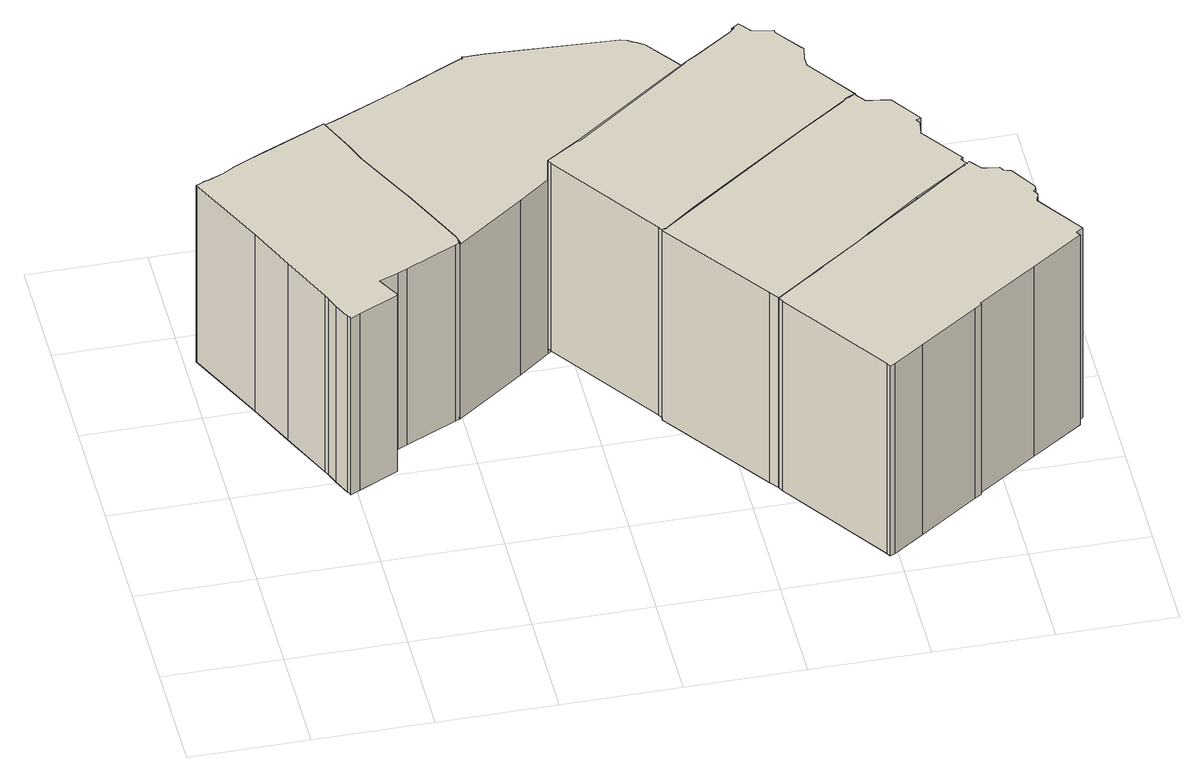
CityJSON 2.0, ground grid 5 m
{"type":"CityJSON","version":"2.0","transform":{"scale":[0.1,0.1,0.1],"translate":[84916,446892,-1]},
"CityObjects":{
"building1":{"type":"Building","children":["building1-1"]},
"building1-1":{"type":"BuildingPart","parents":["building1"],"geometry":[{"type":"MultiSurface","lod":"1.2","boundaries":[[[0,1,2,3]],[[4,0,3,5]],[[6,7,8,9,10,11,12,13,14,15,1,0,4,16,17,18,19,20,21,22,23,24,25,26,27,28,29,30,31]],[[1,15,32,33,2]],[[34,35,36,37,38,39,40,41,42,43,44,45,46,47,48,49,50,5,3,2,33,51,52,53,54,55,56]],[[57,7,6,36,35]],[[36,6,31,37]],[[8,7,57,58]],[[9,8,58,59,34,56]],[[10,9,56,55]],[[11,10,55,54]],[[12,11,54,53]],[[13,12,53,52]],[[14,13,52,51]],[[15,14,51,33,32]],[[16,4,5,50]],[[17,16,50,49]],[[48,18,17,49]],[[19,18,48,47]],[[46,20,19,47]],[[21,20,46,45]],[[44,22,21,45]],[[23,22,44,43]],[[60,25,41,42,24,23,43,61]],[[41,25,24,42]],[[40,26,25,41]],[[39,62,27,26,40]],[[30,38,63,29,28]],[[38,30,29,63,39]],[[37,31,30,38]],[[31,64,65,37]],[[52,66,32,33]],[[67,68,69,70,71,72,73,74,75,76,77,78,79,80,81,82,83,84,85,86,87,88,89,90,91,92,93,94,95,96,32,66,97,98,99,100,59,58,57,101]],[[32,96,102,33]],[[35,34,59,100,56]],[[103,101,57,35]],[[37,65,104,105,106,107,108,109,110,111,112,113,114,115,116,117,118,119,120,121,122,123,61,43,42,41,124,125,62,39,63,38]],[[64,31,30,28,27,126,127,25,60,128,129,130,131,132,133,134,135,136,137,138,139,140,141,142,143,144,145,146,147]],[[126,27,62,125]],[[65,64,147,104]],[[148,149,103,35,56,150,54,151,52,33,102,152,153,154,155,156,157,158,159,160,161,162,163,164,165,166,167,168]],[[151,97,66,52]],[[149,67,101,103]],[[169,68,67,149,148]],[[170,171,172,68,169]],[[68,172,173,69]],[[69,173,174,70]],[[70,174,175,71]],[[71,175,176,177,178,72]],[[178,179,168,167,180,181,78,77,182,177,73,72]],[[176,183,74,73,177]],[[74,183,184,75]],[[75,184,185,76]],[[76,185,186,187,182,77]],[[187,186,188,79,78,181]],[[79,188,189,80]],[[80,189,190,81]],[[190,191,192,193,81]],[[82,81,193,166,165]],[[83,82,165,164]],[[84,83,164,163]],[[162,85,84,163]],[[86,85,162,161]],[[87,86,161,160]],[[88,87,160,159]],[[89,88,159,158]],[[90,89,158,157]],[[91,90,157,156]],[[92,91,156,155]],[[93,92,155,154]],[[153,94,93,154]],[[152,95,94,153]],[[96,95,152,102]],[[54,98,97,151]],[[150,99,98,54]],[[56,100,99,150]],[[104,147,146,105]],[[105,146,145,106]],[[106,145,144,107]],[[107,144,143,108]],[[108,143,142,109]],[[109,142,141,110]],[[110,141,140,111]],[[111,140,139,112]],[[139,138,113,112]],[[113,138,137,114]],[[137,136,115,114]],[[115,136,135,116]],[[135,134,117,116]],[[117,134,133,118]],[[118,133,132,119]],[[132,131,120,119]],[[131,130,121,120]],[[130,129,122,121]],[[129,128,123,122]],[[128,60,61,123]],[[25,127,124,41]],[[127,126,125,124]],[[179,169,148,168]],[[193,180,167,166]],[[194,195,196,197,198,199,200,201,170,169,179,178,177,182,187,181,180,193,192,202,203,204,205,206,207,208,209,210,211,212,213,214,215]],[[201,216,171,170]],[[217,218,219,220,221,222,223,224,225,226,227,228,229,230,231,232,233,191,190,189,188,186,185,184,183,176,175,174,173,172,171,216,234,235,236,237]],[[191,233,202,192]],[[220,219,194,215]],[[219,218,195,194]],[[196,195,238,239]],[[240,241,238,195,218]],[[197,196,239,242]],[[235,237,236,198,197,242,243]],[[198,236,235,199]],[[199,235,234,200]],[[244,245,246,201,200,234,216]],[[216,201,246]],[[233,232,203,202]],[[232,231,204,203]],[[231,230,205,204]],[[230,229,206,205]],[[229,228,207,206]],[[228,227,208,207]],[[227,226,209,208]],[[226,225,210,209]],[[225,224,211,210]],[[224,223,212,211]],[[223,222,213,212]],[[222,221,214,213]],[[221,220,215,214]],[[247,248,249,250,251,252,253,254,255,256,257,258,259,260,261,262,263,246,245,264,243,242,239,238,241,265,266,267,268,269]],[[270,271,272,273,274,275,276,240,218,217,237,235,277,244,216,278,279,280,281,282,283,284,285,286,287,288,289,290,291,292]],[[240,276,265,241]],[[277,235,243,264]],[[244,277,264,245]],[[263,278,216,246]],[[272,271,247,269]],[[247,271,270,248]],[[248,270,292,249]],[[249,292,291,250]],[[250,291,290,251]],[[251,290,289,252]],[[252,289,288,253]],[[253,288,287,254]],[[254,287,286,255]],[[255,286,285,256]],[[256,285,284,257]],[[284,283,258,257]],[[283,282,259,258]],[[282,281,260,259]],[[260,281,280,261]],[[261,280,279,262]],[[262,279,278,263]],[[276,275,266,265]],[[275,274,267,266]],[[274,273,268,267]],[[273,272,269,268]]]}]}
},
"vertices":[
[271,168,10],[268,172,10],[268,172,108],[271,168,108],[277,167,10],[277,167,108],[209,62,10],[176,108,10],[177,108,10],[178,109,10],[189,117,10],[243,156,10],[263,170,10],[264,171,10],[265,171,10],[268,173,10],[281,166,10],[290,153,10],[288,152,10],[289,150,10],[288,144,10],[301,126,10],[300,125,10],[302,122,10],[301,122,10],[300,121,10],[278,106,10],[254,88,10],[237,76,10],[233,73,10],[226,68,10],[212,58,10],[268,173,11],[268,173,108],[177,109,108],[176,108,108],[209,62,108],[212,58,108],[226,68,108],[249,84,108],[278,106,108],[300,121,108],[301,122,108],[302,122,108],[300,125,108],[301,126,108],[288,144,108],[289,150,108],[288,152,108],[290,153,108],[281,166,108],[265,171,108],[264,171,108],[263,170,108],[243,156,108],[189,117,108],[178,109,108],[176,108,11],[177,108,11],[177,109,11],[303,123,10],[303,123,108],[254,88,108],[233,73,108],[213,56,10],[213,56,108],[264,171,11],[142,157,11],[141,159,11],[148,164,11],[151,166,11],[177,184,11],[179,186,11],[180,187,11],[182,189,11],[190,194,11],[191,194,11],[192,196,11],[195,198,11],[197,199,11],[211,209,11],[212,209,11],[228,220,11],[229,221,11],[230,222,11],[229,222,11],[232,224,11],[233,223,11],[236,219,11],[240,218,11],[245,217,11],[245,216,11],[253,205,11],[254,204,11],[253,198,11],[253,194,11],[267,174,11],[262,169,11],[243,156,11],[191,119,11],[178,109,11],[175,110,11],[267,174,108],[175,110,108],[245,10,108],[246,8,108],[248,9,108],[261,18,108],[286,35,108],[289,37,108],[289,38,108],[314,55,108],[336,70,108],[335,72,108],[338,74,108],[324,94,108],[325,98,108],[324,100,108],[325,101,108],[325,103,108],[318,114,108],[315,115,108],[314,117,108],[307,118,108],[278,105,108],[255,89,108],[255,89,10],[278,105,10],[307,118,10],[314,117,10],[315,115,10],[318,114,10],[325,103,10],[325,101,10],[324,100,10],[325,98,10],[324,94,10],[338,74,10],[335,72,10],[336,70,10],[314,55,10],[289,38,10],[289,37,10],[286,35,10],[261,18,10],[248,9,10],[246,8,10],[245,10,10],[141,159,108],[142,157,108],[191,119,108],[262,169,108],[253,194,108],[253,198,108],[254,204,108],[253,205,108],[245,216,108],[245,217,108],[240,218,108],[236,219,108],[233,223,108],[232,224,108],[229,222,108],[230,222,108],[229,221,108],[228,220,108],[212,209,108],[207,206,108],[155,168,108],[141,159,98],[128,149,98],[128,149,8],[141,159,8],[148,164,8],[151,166,8],[177,184,8],[180,187,8],[180,187,98],[179,186,98],[155,168,98],[207,206,98],[195,198,98],[192,196,98],[182,189,8],[190,194,8],[191,194,8],[193,196,8],[193,196,98],[197,199,8],[211,209,8],[212,209,8],[207,216,8],[207,216,98],[212,209,98],[64,211,98],[62,210,98],[69,194,98],[72,186,98],[83,164,98],[84,162,98],[98,131,98],[99,128,98],[196,231,98],[193,233,98],[191,234,98],[190,235,98],[187,236,98],[133,239,98],[130,239,98],[126,239,98],[124,239,98],[124,238,98],[123,238,98],[100,227,98],[98,226,98],[67,212,98],[99,128,8],[69,194,8],[62,210,8],[64,211,8],[67,212,8],[98,226,8],[100,227,8],[123,238,8],[124,238,8],[124,239,8],[126,239,8],[130,239,8],[133,239,8],[187,236,8],[190,235,8],[191,234,8],[193,233,8],[196,231,8],[98,131,8],[84,162,8],[83,164,8],[72,186,8],[62,210,99],[69,194,99],[35,198,8],[35,198,99],[72,186,99],[84,162,99],[98,132,8],[98,132,99],[99,128,99],[5,184,99],[21,150,99],[30,130,99],[40,108,99],[41,106,99],[43,101,99],[46,94,99],[47,93,99],[47,92,99],[51,94,99],[68,102,99],[68,103,99],[64,110,99],[63,112,99],[71,115,99],[75,117,99],[97,127,99],[85,160,99],[22,192,99],[17,189,99],[10,186,99],[9,186,99],[7,185,99],[21,150,8],[5,184,8],[7,185,8],[9,186,8],[10,186,8],[17,189,8],[22,192,8],[85,160,8],[97,127,8],[75,117,8],[71,115,8],[63,112,8],[64,110,8],[68,103,8],[68,102,8],[51,94,8],[47,92,8],[47,93,8],[46,94,8],[43,101,8],[41,106,8],[40,108,8],[30,130,8]
]}
